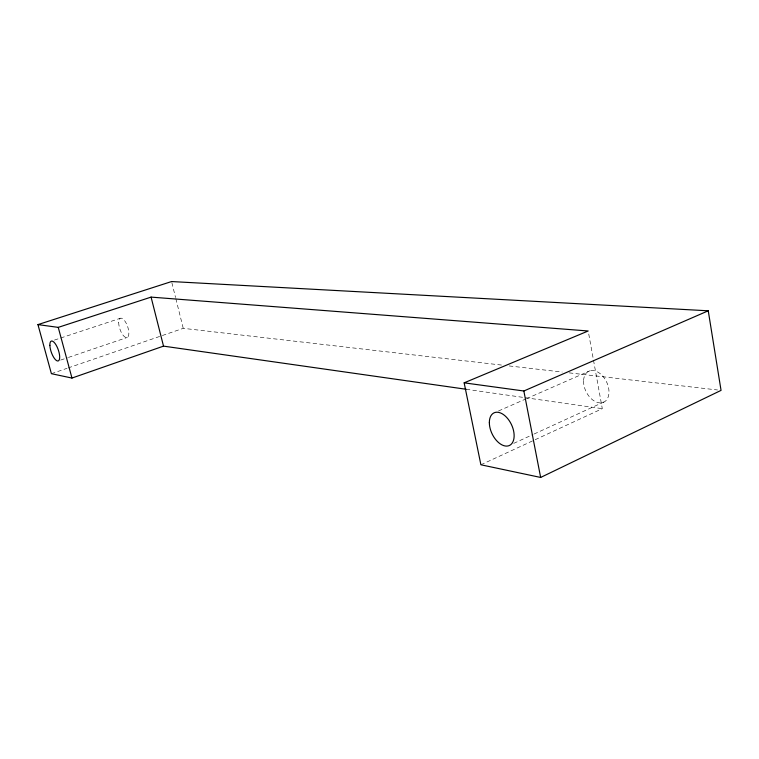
<?xml version="1.0" encoding="UTF-8"?>
<svg xmlns="http://www.w3.org/2000/svg" width="759" height="759" viewBox="0 0 759 759"><rect width="100%" height="100%" fill="white"/><g stroke="black" fill="none" stroke-linecap="round" stroke-linejoin="round"><path stroke-width="0.57" stroke-dasharray="3.79 2.85" d="M480.893 464.783L602.304 408.674L588.614 333.296M513.739 443.36L533.046 434.499M534.127 434.006L604.914 401.52M498.521 410.961L525.465 399.13M526.537 398.655L590.122 370.724M51.403 373.694L67.048 368.314M68.168 367.935L183.251 328.334L503.34 365.269M60.654 360.079L67.323 357.812M68.433 357.432L127.332 337.423M54.411 340.089L120.169 318.334M509.223 365.942L562.182 372.052M569.241 372.868L717.521 389.974M466.206 389.272L602.304 408.674M171.857 282.69L175.557 297.528M175.841 298.666L183.251 328.334M583.576 380.857A17.21 11.347 63.7 0 0 602.2 402.716A17.21 11.347 63.7 0 0 603.073 376.492A17.21 11.347 63.7 0 0 583.576 380.857M118.698 322.48A10.209 4.061 71 0 0 126.279 337.594A10.209 4.061 71 0 0 126.355 323.533A10.209 4.061 71 0 0 118.698 322.48"/><path stroke-width="1.14" d="M37.95 324.605L58.244 327.376L151.079 297.111L588.187 330.981L464.157 382.84L480.893 464.783L540.655 477.449L721.05 390.382L708.251 310.801L171.572 281.551L37.95 324.605L51.403 373.694L71.963 378.058L163.517 346.132L466.206 389.272M464.157 382.84L523.852 390.999L708.251 310.801M58.244 327.376L71.963 378.058M151.079 297.111L163.517 346.132M523.852 390.999L540.655 477.449M49.876 345.336A10.512 3.691 70.8 0 0 57.466 360.971A10.512 3.691 70.8 0 0 56.982 346.692A10.512 3.691 70.8 0 0 49.876 345.336M489.346 422.602A18.055 10.74 64.7 0 0 507.951 445.969A18.055 10.74 64.7 0 0 507.932 418.883A18.055 10.74 64.7 0 0 489.346 422.602"/></g></svg>
